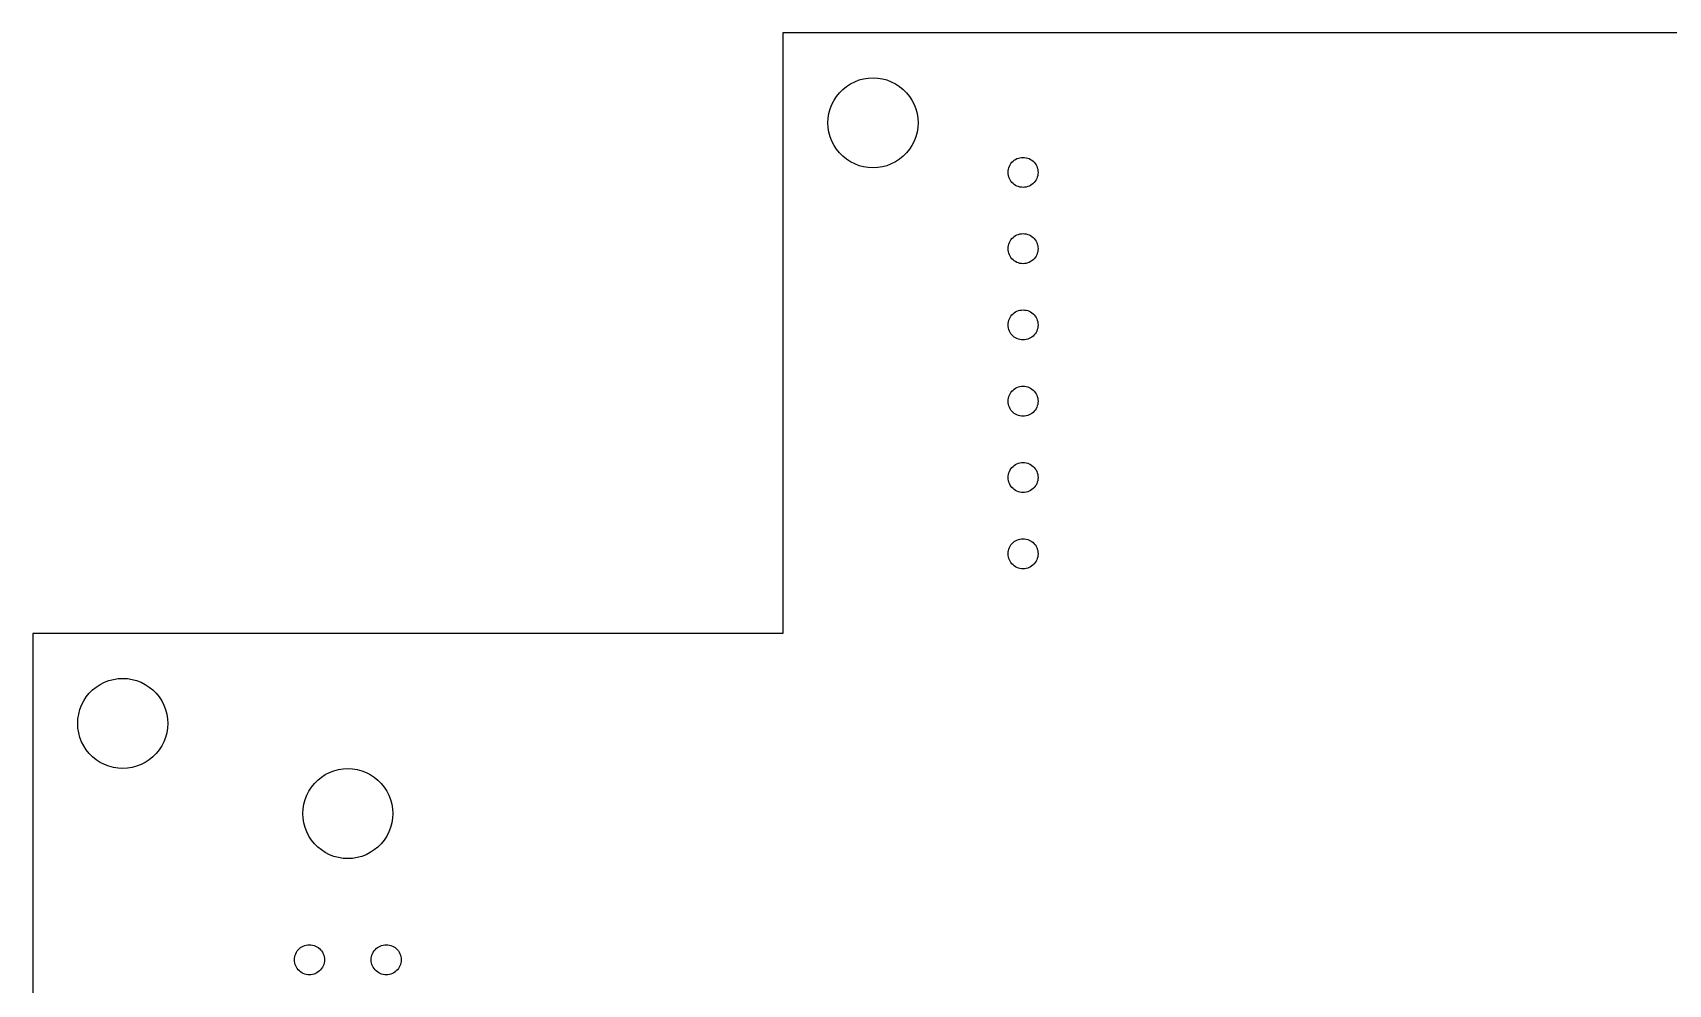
# Model space of a CAD drawing. Header units: metres. Extents: x -95 to 70, y -82 to 45.
# Drawn here: x -95 to -40.5, y 13.3 to 45 of the extents above; entities that cross this region are included whole.
import ezdxf

# ---------------------------------------------------------------- set-up
doc = ezdxf.new("R2010")
doc.units = ezdxf.units.M

msp = doc.modelspace()

# ---------------------------------------------------------------- linework, layer by layer
for p, q in [((70, 45), (-70, 45)), ((-70, 45), (-70, 25)), ((-68.1147, 43.0037), (-68.0037, 43.1147)), ((-68.0037, 43.1147), (-67.8817, 43.2135)), ((-67.8817, 43.2135), (-67.75, 43.299)), ((-67.75, 43.299), (-67.6101, 43.3703)), ((-67.6101, 43.3703), (-67.4635, 43.4266)), ((-67.4635, 43.4266), (-67.3119, 43.4672)), ((-67.3119, 43.4672), (-67.1568, 43.4918)), ((-67.1568, 43.4918), (-67, 43.5)), ((-67, 43.5), (-66.8432, 43.4918)), ((-66.8432, 43.4918), (-66.6881, 43.4672)), ((-66.6881, 43.4672), (-66.5365, 43.4266)), ((-66.5365, 43.4266), (-66.3899, 43.3703)), ((-66.3899, 43.3703), (-66.25, 43.299)), ((-66.25, 43.299), (-66.1183, 43.2135)), ((-66.1183, 43.2135), (-65.9963, 43.1147)), ((-65.9963, 43.1147), (-65.8853, 43.0037)), ((-68.4266, 42.4635), (-68.3703, 42.6101)), ((-68.3703, 42.6101), (-68.299, 42.75)), ((-68.299, 42.75), (-68.2135, 42.8817)), ((-68.2135, 42.8817), (-68.1147, 43.0037)), ((-65.8853, 43.0037), (-65.7865, 42.8817)), ((-65.7865, 42.8817), (-65.701, 42.75)), ((-65.701, 42.75), (-65.6297, 42.6101)), ((-65.6297, 42.6101), (-65.5734, 42.4635)), ((-68.5, 42), (-68.4918, 42.1568)), ((-68.4918, 41.8432), (-68.5, 42)), ((-68.4918, 42.1568), (-68.4672, 42.3119)), ((-68.4672, 42.3119), (-68.4266, 42.4635)), ((-65.5734, 42.4635), (-65.5328, 42.3119)), ((-65.5328, 42.3119), (-65.5082, 42.1568)), ((-65.5082, 42.1568), (-65.5, 42)), ((-65.5, 42), (-65.5082, 41.8432)), ((-68.4672, 41.6881), (-68.4918, 41.8432)), ((-68.4266, 41.5365), (-68.4672, 41.6881)), ((-68.3703, 41.3899), (-68.4266, 41.5365)), ((-65.5734, 41.5365), (-65.6297, 41.3899)), ((-65.5328, 41.6881), (-65.5734, 41.5365)), ((-65.5082, 41.8432), (-65.5328, 41.6881)), ((-68.299, 41.25), (-68.3703, 41.3899)), ((-68.2135, 41.1183), (-68.299, 41.25)), ((-68.1147, 40.9963), (-68.2135, 41.1183)), ((-68.0037, 40.8853), (-68.1147, 40.9963)), ((-67.8817, 40.7865), (-68.0037, 40.8853)), ((-65.9963, 40.8853), (-66.1183, 40.7865)), ((-65.8853, 40.9963), (-65.9963, 40.8853)), ((-65.7865, 41.1183), (-65.8853, 40.9963)), ((-65.701, 41.25), (-65.7865, 41.1183)), ((-65.6297, 41.3899), (-65.701, 41.25)), ((-67.75, 40.701), (-67.8817, 40.7865)), ((-67.6101, 40.6297), (-67.75, 40.701)), ((-67.4635, 40.5734), (-67.6101, 40.6297)), ((-67.3119, 40.5328), (-67.4635, 40.5734)), ((-67.1568, 40.5082), (-67.3119, 40.5328)), ((-67, 40.5), (-67.1568, 40.5082)), ((-66.8432, 40.5082), (-67, 40.5)), ((-66.6881, 40.5328), (-66.8432, 40.5082)), ((-66.5365, 40.5734), (-66.6881, 40.5328)), ((-66.3899, 40.6297), (-66.5365, 40.5734)), ((-66.25, 40.701), (-66.3899, 40.6297)), ((-66.1183, 40.7865), (-66.25, 40.701)), ((-62.5, 40.35), (-62.4973, 40.4023)), ((-62.4973, 40.2977), (-62.5, 40.35)), ((-62.4973, 40.4023), (-62.4891, 40.4539)), ((-62.4891, 40.4539), (-62.4755, 40.5045)), ((-62.4755, 40.5045), (-62.4568, 40.5534)), ((-62.4568, 40.5534), (-62.433, 40.6)), ((-62.433, 40.6), (-62.4045, 40.6439)), ((-62.4045, 40.6439), (-62.3716, 40.6846)), ((-62.3716, 40.6846), (-62.3346, 40.7216)), ((-62.3346, 40.7216), (-62.2939, 40.7545)), ((-62.2939, 40.7545), (-62.25, 40.783)), ((-62.25, 40.783), (-62.2034, 40.8068)), ((-62.2034, 40.8068), (-62.1545, 40.8255)), ((-62.1545, 40.8255), (-62.1039, 40.8391)), ((-62.1039, 40.8391), (-62.0523, 40.8472)), ((-62.0523, 40.8472), (-62, 40.85)), ((-62, 40.85), (-61.9477, 40.8472)), ((-61.9477, 40.8472), (-61.8961, 40.8391)), ((-61.8961, 40.8391), (-61.8455, 40.8255)), ((-61.8455, 40.8255), (-61.7966, 40.8068)), ((-61.7966, 40.8068), (-61.75, 40.783)), ((-61.75, 40.783), (-61.7061, 40.7545)), ((-61.7061, 40.7545), (-61.6654, 40.7216)), ((-61.6654, 40.7216), (-61.6284, 40.6846)), ((-61.6284, 40.6846), (-61.5955, 40.6439)), ((-61.5955, 40.6439), (-61.567, 40.6)), ((-61.567, 40.6), (-61.5432, 40.5534)), ((-61.5432, 40.5534), (-61.5245, 40.5045)), ((-61.5245, 40.5045), (-61.5109, 40.4539)), ((-61.5109, 40.4539), (-61.5027, 40.4023)), ((-61.5027, 40.4023), (-61.5, 40.35)), ((-61.5, 40.35), (-61.5027, 40.2977)), ((-62.4891, 40.246), (-62.4973, 40.2977)), ((-62.4755, 40.1955), (-62.4891, 40.246)), ((-62.4568, 40.1466), (-62.4755, 40.1955)), ((-62.433, 40.1), (-62.4568, 40.1466)), ((-62.4045, 40.0561), (-62.433, 40.1)), ((-62.3716, 40.0154), (-62.4045, 40.0561)), ((-62.3346, 39.9784), (-62.3716, 40.0154)), ((-62.2939, 39.9455), (-62.3346, 39.9784)), ((-62.25, 39.917), (-62.2939, 39.9455)), ((-62.2034, 39.8932), (-62.25, 39.917)), ((-62.1545, 39.8745), (-62.2034, 39.8932)), ((-62.1039, 39.8609), (-62.1545, 39.8745)), ((-62.0523, 39.8527), (-62.1039, 39.8609)), ((-62, 39.85), (-62.0523, 39.8527)), ((-61.9477, 39.8527), (-62, 39.85)), ((-61.8961, 39.8609), (-61.9477, 39.8527)), ((-61.8455, 39.8745), (-61.8961, 39.8609)), ((-61.7966, 39.8932), (-61.8455, 39.8745)), ((-61.75, 39.917), (-61.7966, 39.8932)), ((-61.7061, 39.9455), (-61.75, 39.917)), ((-61.6654, 39.9784), (-61.7061, 39.9455)), ((-61.6284, 40.0154), (-61.6654, 39.9784)), ((-61.5955, 40.0561), (-61.6284, 40.0154)), ((-61.567, 40.1), (-61.5955, 40.0561)), ((-61.5432, 40.1466), (-61.567, 40.1)), ((-61.5245, 40.1955), (-61.5432, 40.1466)), ((-61.5109, 40.246), (-61.5245, 40.1955)), ((-61.5027, 40.2977), (-61.5109, 40.246)), ((-62.3716, 38.1445), (-62.3346, 38.1816)), ((-62.3346, 38.1816), (-62.2939, 38.2145)), ((-62.2939, 38.2145), (-62.25, 38.243)), ((-62.25, 38.243), (-62.2034, 38.2668)), ((-62.2034, 38.2668), (-62.1545, 38.2855)), ((-62.1545, 38.2855), (-62.1039, 38.2991)), ((-62.1039, 38.2991), (-62.0523, 38.3073)), ((-62.0523, 38.3073), (-62, 38.31)), ((-62, 38.31), (-61.9477, 38.3073)), ((-61.9477, 38.3073), (-61.8961, 38.2991)), ((-61.8961, 38.2991), (-61.8455, 38.2855)), ((-61.8455, 38.2855), (-61.7966, 38.2668)), ((-61.7966, 38.2668), (-61.75, 38.243)), ((-61.75, 38.243), (-61.7061, 38.2145)), ((-61.7061, 38.2145), (-61.6654, 38.1816)), ((-61.6654, 38.1816), (-61.6284, 38.1445)), ((-62.5, 37.81), (-62.4973, 37.8622)), ((-62.4973, 37.7577), (-62.5, 37.81)), ((-62.4973, 37.8622), (-62.4891, 37.9139)), ((-62.4891, 37.706), (-62.4973, 37.7577)), ((-62.4891, 37.9139), (-62.4755, 37.9645)), ((-62.4755, 37.6555), (-62.4891, 37.706)), ((-62.4755, 37.9645), (-62.4568, 38.0134)), ((-62.4568, 37.6066), (-62.4755, 37.6555)), ((-62.4568, 38.0134), (-62.433, 38.06)), ((-62.433, 37.56), (-62.4568, 37.6066)), ((-62.433, 38.06), (-62.4045, 38.1039)), ((-62.4045, 38.1039), (-62.3716, 38.1445)), ((-61.6284, 38.1445), (-61.5955, 38.1039)), ((-61.5955, 38.1039), (-61.567, 38.06)), ((-61.567, 38.06), (-61.5432, 38.0134)), ((-61.5432, 37.6066), (-61.567, 37.56)), ((-61.5432, 38.0134), (-61.5245, 37.9645)), ((-61.5245, 37.6555), (-61.5432, 37.6066)), ((-61.5245, 37.9645), (-61.5109, 37.9139)), ((-61.5109, 37.706), (-61.5245, 37.6555)), ((-61.5109, 37.9139), (-61.5027, 37.8622)), ((-61.5027, 37.7577), (-61.5109, 37.706)), ((-61.5027, 37.8622), (-61.5, 37.81)), ((-61.5, 37.81), (-61.5027, 37.7577)), ((-62.4045, 37.5161), (-62.433, 37.56)), ((-62.3716, 37.4754), (-62.4045, 37.5161)), ((-62.3346, 37.4384), (-62.3716, 37.4754)), ((-62.2939, 37.4055), (-62.3346, 37.4384)), ((-62.25, 37.377), (-62.2939, 37.4055)), ((-62.2034, 37.3532), (-62.25, 37.377)), ((-62.1545, 37.3345), (-62.2034, 37.3532)), ((-62.1039, 37.3209), (-62.1545, 37.3345)), ((-62.0523, 37.3127), (-62.1039, 37.3209)), ((-62, 37.31), (-62.0523, 37.3127)), ((-61.9477, 37.3127), (-62, 37.31)), ((-61.8961, 37.3209), (-61.9477, 37.3127)), ((-61.8455, 37.3345), (-61.8961, 37.3209)), ((-61.7966, 37.3532), (-61.8455, 37.3345)), ((-61.75, 37.377), (-61.7966, 37.3532)), ((-61.7061, 37.4055), (-61.75, 37.377)), ((-61.6654, 37.4384), (-61.7061, 37.4055)), ((-61.6284, 37.4754), (-61.6654, 37.4384)), ((-61.5955, 37.5161), (-61.6284, 37.4754)), ((-61.567, 37.56), (-61.5955, 37.5161)), ((-62.4755, 35.4245), (-62.4568, 35.4734)), ((-62.4568, 35.4734), (-62.433, 35.52)), ((-62.433, 35.52), (-62.4045, 35.5639)), ((-62.4045, 35.5639), (-62.3716, 35.6046)), ((-62.3716, 35.6046), (-62.3346, 35.6416)), ((-62.3346, 35.6416), (-62.2939, 35.6745)), ((-62.2939, 35.6745), (-62.25, 35.703)), ((-62.25, 35.703), (-62.2034, 35.7268)), ((-62.2034, 35.7268), (-62.1545, 35.7455)), ((-62.1545, 35.7455), (-62.1039, 35.7591)), ((-62.1039, 35.7591), (-62.0523, 35.7672)), ((-62.0523, 35.7672), (-62, 35.77)), ((-62, 35.77), (-61.9477, 35.7672)), ((-61.9477, 35.7672), (-61.8961, 35.7591)), ((-61.8961, 35.7591), (-61.8455, 35.7455)), ((-61.8455, 35.7455), (-61.7966, 35.7268)), ((-61.7966, 35.7268), (-61.75, 35.703)), ((-61.75, 35.703), (-61.7061, 35.6745)), ((-61.7061, 35.6745), (-61.6654, 35.6416)), ((-61.6654, 35.6416), (-61.6284, 35.6046)), ((-61.6284, 35.6046), (-61.5955, 35.5639)), ((-61.5955, 35.5639), (-61.567, 35.52)), ((-61.567, 35.52), (-61.5432, 35.4734)), ((-61.5432, 35.4734), (-61.5245, 35.4245)), ((-62.5, 35.27), (-62.4973, 35.3223)), ((-62.4973, 35.2177), (-62.5, 35.27)), ((-62.4973, 35.3223), (-62.4891, 35.3739)), ((-62.4891, 35.166), (-62.4973, 35.2177)), ((-62.4891, 35.3739), (-62.4755, 35.4245)), ((-62.4755, 35.1155), (-62.4891, 35.166)), ((-62.4568, 35.0666), (-62.4755, 35.1155)), ((-62.433, 35.02), (-62.4568, 35.0666)), ((-62.4045, 34.9761), (-62.433, 35.02)), ((-62.3716, 34.9354), (-62.4045, 34.9761)), ((-62.3346, 34.8984), (-62.3716, 34.9354)), ((-62.2939, 34.8655), (-62.3346, 34.8984)), ((-61.6654, 34.8984), (-61.7061, 34.8655)), ((-61.6284, 34.9354), (-61.6654, 34.8984)), ((-61.5955, 34.9761), (-61.6284, 34.9354)), ((-61.567, 35.02), (-61.5955, 34.9761)), ((-61.5432, 35.0666), (-61.567, 35.02)), ((-61.5245, 35.1155), (-61.5432, 35.0666)), ((-61.5245, 35.4245), (-61.5109, 35.3739)), ((-61.5109, 35.166), (-61.5245, 35.1155)), ((-61.5109, 35.3739), (-61.5027, 35.3223)), ((-61.5027, 35.2177), (-61.5109, 35.166)), ((-61.5027, 35.3223), (-61.5, 35.27)), ((-61.5, 35.27), (-61.5027, 35.2177)), ((-62.25, 34.837), (-62.2939, 34.8655)), ((-62.2034, 34.8132), (-62.25, 34.837)), ((-62.1545, 34.7945), (-62.2034, 34.8132)), ((-62.1039, 34.7809), (-62.1545, 34.7945)), ((-62.0523, 34.7727), (-62.1039, 34.7809)), ((-62, 34.77), (-62.0523, 34.7727)), ((-61.9477, 34.7727), (-62, 34.77)), ((-61.8961, 34.7809), (-61.9477, 34.7727)), ((-61.8455, 34.7945), (-61.8961, 34.7809)), ((-61.7966, 34.8132), (-61.8455, 34.7945)), ((-61.75, 34.837), (-61.7966, 34.8132)), ((-61.7061, 34.8655), (-61.75, 34.837)), ((-62.5, 32.73), (-62.4973, 32.7823)), ((-62.4973, 32.6777), (-62.5, 32.73)), ((-62.4973, 32.7823), (-62.4891, 32.834)), ((-62.4891, 32.834), (-62.4755, 32.8845)), ((-62.4755, 32.8845), (-62.4568, 32.9334)), ((-62.4568, 32.9334), (-62.433, 32.98)), ((-62.433, 32.98), (-62.4045, 33.0239)), ((-62.4045, 33.0239), (-62.3716, 33.0646)), ((-62.3716, 33.0646), (-62.3346, 33.1016)), ((-62.3346, 33.1016), (-62.2939, 33.1345)), ((-62.2939, 33.1345), (-62.25, 33.163)), ((-62.25, 33.163), (-62.2034, 33.1868)), ((-62.2034, 33.1868), (-62.1545, 33.2055)), ((-62.1545, 33.2055), (-62.1039, 33.2191)), ((-62.1039, 33.2191), (-62.0523, 33.2273)), ((-62.0523, 33.2273), (-62, 33.23)), ((-62, 33.23), (-61.9477, 33.2273)), ((-61.9477, 33.2273), (-61.8961, 33.2191)), ((-61.8961, 33.2191), (-61.8455, 33.2055)), ((-61.8455, 33.2055), (-61.7966, 33.1868)), ((-61.7966, 33.1868), (-61.75, 33.163)), ((-61.75, 33.163), (-61.7061, 33.1345)), ((-61.7061, 33.1345), (-61.6654, 33.1016)), ((-61.6654, 33.1016), (-61.6284, 33.0646)), ((-61.6284, 33.0646), (-61.5955, 33.0239)), ((-61.5955, 33.0239), (-61.567, 32.98)), ((-61.567, 32.98), (-61.5432, 32.9334)), ((-61.5432, 32.9334), (-61.5245, 32.8845)), ((-61.5245, 32.8845), (-61.5109, 32.834)), ((-61.5109, 32.834), (-61.5027, 32.7823)), ((-61.5027, 32.7823), (-61.5, 32.73)), ((-61.5, 32.73), (-61.5027, 32.6777)), ((-62.4891, 32.6261), (-62.4973, 32.6777)), ((-62.4755, 32.5755), (-62.4891, 32.6261)), ((-62.4568, 32.5266), (-62.4755, 32.5755)), ((-62.433, 32.48), (-62.4568, 32.5266)), ((-62.4045, 32.4361), (-62.433, 32.48)), ((-62.3716, 32.3954), (-62.4045, 32.4361)), ((-62.3346, 32.3584), (-62.3716, 32.3954)), ((-62.2939, 32.3255), (-62.3346, 32.3584)), ((-62.25, 32.297), (-62.2939, 32.3255)), ((-62.2034, 32.2732), (-62.25, 32.297)), ((-62.1545, 32.2545), (-62.2034, 32.2732)), ((-62.1039, 32.2409), (-62.1545, 32.2545)), ((-62.0523, 32.2327), (-62.1039, 32.2409)), ((-62, 32.23), (-62.0523, 32.2327)), ((-61.9477, 32.2327), (-62, 32.23)), ((-61.8961, 32.2409), (-61.9477, 32.2327)), ((-61.8455, 32.2545), (-61.8961, 32.2409)), ((-61.7966, 32.2732), (-61.8455, 32.2545)), ((-61.75, 32.297), (-61.7966, 32.2732)), ((-61.7061, 32.3255), (-61.75, 32.297)), ((-61.6654, 32.3584), (-61.7061, 32.3255)), ((-61.6284, 32.3954), (-61.6654, 32.3584)), ((-61.5955, 32.4361), (-61.6284, 32.3954)), ((-61.567, 32.48), (-61.5955, 32.4361)), ((-61.5432, 32.5266), (-61.567, 32.48)), ((-61.5245, 32.5755), (-61.5432, 32.5266)), ((-61.5109, 32.6261), (-61.5245, 32.5755)), ((-61.5027, 32.6777), (-61.5109, 32.6261)), ((-62.4045, 30.4839), (-62.3716, 30.5246)), ((-62.3716, 30.5246), (-62.3346, 30.5616)), ((-62.3346, 30.5616), (-62.2939, 30.5945)), ((-62.2939, 30.5945), (-62.25, 30.623)), ((-62.25, 30.623), (-62.2034, 30.6468)), ((-62.2034, 30.6468), (-62.1545, 30.6655)), ((-62.1545, 30.6655), (-62.1039, 30.6791)), ((-62.1039, 30.6791), (-62.0523, 30.6873)), ((-62.0523, 30.6873), (-62, 30.69)), ((-62, 30.69), (-61.9477, 30.6873)), ((-61.9477, 30.6873), (-61.8961, 30.6791)), ((-61.8961, 30.6791), (-61.8455, 30.6655)), ((-61.8455, 30.6655), (-61.7966, 30.6468)), ((-61.7966, 30.6468), (-61.75, 30.623)), ((-61.75, 30.623), (-61.7061, 30.5945)), ((-61.7061, 30.5945), (-61.6654, 30.5616)), ((-61.6654, 30.5616), (-61.6284, 30.5246)), ((-61.6284, 30.5246), (-61.5955, 30.4839)), ((-62.5, 30.19), (-62.4973, 30.2423)), ((-62.4973, 30.1377), (-62.5, 30.19)), ((-62.4973, 30.2423), (-62.4891, 30.294)), ((-62.4891, 30.086), (-62.4973, 30.1377)), ((-62.4891, 30.294), (-62.4755, 30.3445)), ((-62.4755, 30.0355), (-62.4891, 30.086)), ((-62.4755, 30.3445), (-62.4568, 30.3934)), ((-62.4568, 29.9866), (-62.4755, 30.0355)), ((-62.4568, 30.3934), (-62.433, 30.44)), ((-62.433, 29.94), (-62.4568, 29.9866)), ((-62.433, 30.44), (-62.4045, 30.4839)), ((-61.5955, 30.4839), (-61.567, 30.44)), ((-61.567, 30.44), (-61.5432, 30.3934)), ((-61.5432, 29.9866), (-61.567, 29.94)), ((-61.5432, 30.3934), (-61.5245, 30.3445)), ((-61.5245, 30.0355), (-61.5432, 29.9866)), ((-61.5245, 30.3445), (-61.5109, 30.294)), ((-61.5109, 30.086), (-61.5245, 30.0355)), ((-61.5109, 30.294), (-61.5027, 30.2423)), ((-61.5027, 30.1377), (-61.5109, 30.086)), ((-61.5027, 30.2423), (-61.5, 30.19)), ((-61.5, 30.19), (-61.5027, 30.1377)), ((-62.4045, 29.8961), (-62.433, 29.94)), ((-62.3716, 29.8554), (-62.4045, 29.8961)), ((-62.3346, 29.8184), (-62.3716, 29.8554)), ((-62.2939, 29.7855), (-62.3346, 29.8184)), ((-62.25, 29.757), (-62.2939, 29.7855)), ((-62.2034, 29.7332), (-62.25, 29.757)), ((-62.1545, 29.7145), (-62.2034, 29.7332)), ((-62.1039, 29.7009), (-62.1545, 29.7145)), ((-62.0523, 29.6927), (-62.1039, 29.7009)), ((-62, 29.69), (-62.0523, 29.6927)), ((-61.9477, 29.6927), (-62, 29.69)), ((-61.8961, 29.7009), (-61.9477, 29.6927)), ((-61.8455, 29.7145), (-61.8961, 29.7009)), ((-61.7966, 29.7332), (-61.8455, 29.7145)), ((-61.75, 29.757), (-61.7966, 29.7332)), ((-61.7061, 29.7855), (-61.75, 29.757)), ((-61.6654, 29.8184), (-61.7061, 29.7855)), ((-61.6284, 29.8554), (-61.6654, 29.8184)), ((-61.5955, 29.8961), (-61.6284, 29.8554)), ((-61.567, 29.94), (-61.5955, 29.8961)), ((-62.4891, 27.754), (-62.4755, 27.8045)), ((-62.4755, 27.8045), (-62.4568, 27.8534)), ((-62.4568, 27.8534), (-62.433, 27.9)), ((-62.433, 27.9), (-62.4045, 27.9439)), ((-62.4045, 27.9439), (-62.3716, 27.9846)), ((-62.3716, 27.9846), (-62.3346, 28.0216)), ((-62.3346, 28.0216), (-62.2939, 28.0545)), ((-62.2939, 28.0545), (-62.25, 28.083)), ((-62.25, 28.083), (-62.2034, 28.1068)), ((-62.2034, 28.1068), (-62.1545, 28.1255)), ((-62.1545, 28.1255), (-62.1039, 28.1391)), ((-62.1039, 28.1391), (-62.0523, 28.1473)), ((-62.0523, 28.1473), (-62, 28.15)), ((-62, 28.15), (-61.9477, 28.1473)), ((-61.9477, 28.1473), (-61.8961, 28.1391)), ((-61.8961, 28.1391), (-61.8455, 28.1255)), ((-61.8455, 28.1255), (-61.7966, 28.1068)), ((-61.7966, 28.1068), (-61.75, 28.083)), ((-61.75, 28.083), (-61.7061, 28.0545)), ((-61.7061, 28.0545), (-61.6654, 28.0216)), ((-61.6654, 28.0216), (-61.6284, 27.9846)), ((-61.6284, 27.9846), (-61.5955, 27.9439)), ((-61.5955, 27.9439), (-61.567, 27.9)), ((-61.567, 27.9), (-61.5432, 27.8534)), ((-61.5432, 27.8534), (-61.5245, 27.8045)), ((-61.5245, 27.8045), (-61.5109, 27.754)), ((-62.5, 27.65), (-62.4973, 27.7023)), ((-62.4973, 27.5977), (-62.5, 27.65)), ((-62.4973, 27.7023), (-62.4891, 27.754)), ((-62.4891, 27.5461), (-62.4973, 27.5977)), ((-62.4755, 27.4955), (-62.4891, 27.5461)), ((-62.4568, 27.4467), (-62.4755, 27.4955)), ((-62.433, 27.4), (-62.4568, 27.4467)), ((-62.4045, 27.3561), (-62.433, 27.4)), ((-62.3716, 27.3154), (-62.4045, 27.3561)), ((-62.3346, 27.2784), (-62.3716, 27.3154)), ((-62.2939, 27.2455), (-62.3346, 27.2784)), ((-61.6654, 27.2784), (-61.7061, 27.2455)), ((-61.6284, 27.3154), (-61.6654, 27.2784)), ((-61.5955, 27.3561), (-61.6284, 27.3154)), ((-61.567, 27.4), (-61.5955, 27.3561)), ((-61.5432, 27.4467), (-61.567, 27.4)), ((-61.5245, 27.4955), (-61.5432, 27.4467)), ((-61.5109, 27.5461), (-61.5245, 27.4955)), ((-61.5109, 27.754), (-61.5027, 27.7023)), ((-61.5027, 27.5977), (-61.5109, 27.5461)), ((-61.5027, 27.7023), (-61.5, 27.65)), ((-61.5, 27.65), (-61.5027, 27.5977)), ((-62.25, 27.217), (-62.2939, 27.2455)), ((-62.2034, 27.1932), (-62.25, 27.217)), ((-62.1545, 27.1745), (-62.2034, 27.1932)), ((-62.1039, 27.1609), (-62.1545, 27.1745)), ((-62.0523, 27.1528), (-62.1039, 27.1609)), ((-62, 27.15), (-62.0523, 27.1528)), ((-61.9477, 27.1528), (-62, 27.15)), ((-61.8961, 27.1609), (-61.9477, 27.1528)), ((-61.8455, 27.1745), (-61.8961, 27.1609)), ((-61.7966, 27.1932), (-61.8455, 27.1745)), ((-61.75, 27.217), (-61.7966, 27.1932)), ((-61.7061, 27.2455), (-61.75, 27.217)), ((-70, 25), (-95, 25)), ((-95, 25), (-95, -42)), ((-92.4635, 23.4266), (-92.3119, 23.4672)), ((-92.3119, 23.4672), (-92.1568, 23.4918)), ((-92.1568, 23.4918), (-92, 23.5)), ((-92, 23.5), (-91.8432, 23.4918)), ((-91.8432, 23.4918), (-91.6881, 23.4672)), ((-91.6881, 23.4672), (-91.5365, 23.4266)), ((-93.2135, 22.8817), (-93.1147, 23.0037)), ((-93.1147, 23.0037), (-93.0037, 23.1147)), ((-93.0037, 23.1147), (-92.8817, 23.2135)), ((-92.8817, 23.2135), (-92.75, 23.299)), ((-92.75, 23.299), (-92.6101, 23.3703)), ((-92.6101, 23.3703), (-92.4635, 23.4266)), ((-91.5365, 23.4266), (-91.3899, 23.3703)), ((-91.3899, 23.3703), (-91.25, 23.299)), ((-91.25, 23.299), (-91.1183, 23.2135)), ((-91.1183, 23.2135), (-90.9963, 23.1147)), ((-90.9963, 23.1147), (-90.8853, 23.0037)), ((-90.8853, 23.0037), (-90.7865, 22.8817)), ((-93.4672, 22.3119), (-93.4266, 22.4635)), ((-93.4266, 22.4635), (-93.3703, 22.6101)), ((-93.3703, 22.6101), (-93.299, 22.75)), ((-93.299, 22.75), (-93.2135, 22.8817)), ((-90.7865, 22.8817), (-90.701, 22.75)), ((-90.701, 22.75), (-90.6297, 22.6101)), ((-90.6297, 22.6101), (-90.5734, 22.4635)), ((-90.5734, 22.4635), (-90.5328, 22.3119)), ((-93.5, 22), (-93.4918, 22.1568)), ((-93.4918, 21.8432), (-93.5, 22)), ((-93.4918, 22.1568), (-93.4672, 22.3119)), ((-93.4672, 21.6881), (-93.4918, 21.8432)), ((-90.5328, 22.3119), (-90.5082, 22.1568)), ((-90.5082, 21.8432), (-90.5328, 21.6881)), ((-90.5082, 22.1568), (-90.5, 22)), ((-90.5, 22), (-90.5082, 21.8432)), ((-93.4266, 21.5365), (-93.4672, 21.6881)), ((-93.3703, 21.3899), (-93.4266, 21.5365)), ((-93.299, 21.25), (-93.3703, 21.3899)), ((-90.6297, 21.3899), (-90.701, 21.25)), ((-90.5734, 21.5365), (-90.6297, 21.3899)), ((-90.5328, 21.6881), (-90.5734, 21.5365)), ((-93.2135, 21.1183), (-93.299, 21.25)), ((-93.1147, 20.9963), (-93.2135, 21.1183)), ((-93.0037, 20.8853), (-93.1147, 20.9963)), ((-92.8817, 20.7865), (-93.0037, 20.8853)), ((-92.75, 20.701), (-92.8817, 20.7865)), ((-91.1183, 20.7865), (-91.25, 20.701)), ((-90.9963, 20.8853), (-91.1183, 20.7865)), ((-90.8853, 20.9963), (-90.9963, 20.8853)), ((-90.7865, 21.1183), (-90.8853, 20.9963)), ((-90.701, 21.25), (-90.7865, 21.1183)), ((-92.6101, 20.6297), (-92.75, 20.701)), ((-92.4635, 20.5734), (-92.6101, 20.6297)), ((-92.3119, 20.5328), (-92.4635, 20.5734)), ((-92.1568, 20.5082), (-92.3119, 20.5328)), ((-92, 20.5), (-92.1568, 20.5082)), ((-91.8432, 20.5082), (-92, 20.5)), ((-91.6881, 20.5328), (-91.8432, 20.5082)), ((-91.5365, 20.5734), (-91.6881, 20.5328)), ((-91.3899, 20.6297), (-91.5365, 20.5734)), ((-91.25, 20.701), (-91.3899, 20.6297)), ((-85.5037, 20.1147), (-85.3817, 20.2135)), ((-85.3817, 20.2135), (-85.25, 20.299)), ((-85.25, 20.299), (-85.1101, 20.3703)), ((-85.1101, 20.3703), (-84.9635, 20.4266)), ((-84.9635, 20.4266), (-84.8119, 20.4672)), ((-84.8119, 20.4672), (-84.6568, 20.4918)), ((-84.6568, 20.4918), (-84.5, 20.5)), ((-84.5, 20.5), (-84.3432, 20.4918)), ((-84.3432, 20.4918), (-84.1881, 20.4672)), ((-84.1881, 20.4672), (-84.0365, 20.4266)), ((-84.0365, 20.4266), (-83.8899, 20.3703)), ((-83.8899, 20.3703), (-83.75, 20.299)), ((-83.75, 20.299), (-83.6183, 20.2135)), ((-83.6183, 20.2135), (-83.4963, 20.1147)), ((-85.8703, 19.6101), (-85.799, 19.75)), ((-85.799, 19.75), (-85.7135, 19.8817)), ((-85.7135, 19.8817), (-85.6147, 20.0037)), ((-85.6147, 20.0037), (-85.5037, 20.1147)), ((-83.4963, 20.1147), (-83.3853, 20.0037)), ((-83.3853, 20.0037), (-83.2865, 19.8817)), ((-83.2865, 19.8817), (-83.201, 19.75)), ((-83.201, 19.75), (-83.1297, 19.6101)), ((-86, 19), (-85.9918, 19.1568)), ((-85.9918, 19.1568), (-85.9672, 19.3119)), ((-85.9672, 19.3119), (-85.9266, 19.4635)), ((-85.9266, 19.4635), (-85.8703, 19.6101)), ((-83.1297, 19.6101), (-83.0734, 19.4635)), ((-83.0734, 19.4635), (-83.0328, 19.3119)), ((-83.0328, 19.3119), (-83.0082, 19.1568)), ((-83.0082, 19.1568), (-83, 19)), ((-85.9918, 18.8432), (-86, 19)), ((-85.9672, 18.6881), (-85.9918, 18.8432)), ((-85.9266, 18.5365), (-85.9672, 18.6881)), ((-85.8703, 18.3899), (-85.9266, 18.5365)), ((-83.0734, 18.5365), (-83.1297, 18.3899)), ((-83.0328, 18.6881), (-83.0734, 18.5365)), ((-83.0082, 18.8432), (-83.0328, 18.6881)), ((-83, 19), (-83.0082, 18.8432)), ((-85.799, 18.25), (-85.8703, 18.3899)), ((-85.7135, 18.1183), (-85.799, 18.25)), ((-85.6147, 17.9963), (-85.7135, 18.1183)), ((-85.5037, 17.8853), (-85.6147, 17.9963)), ((-83.3853, 17.9963), (-83.4963, 17.8853)), ((-83.2865, 18.1183), (-83.3853, 17.9963)), ((-83.201, 18.25), (-83.2865, 18.1183)), ((-83.1297, 18.3899), (-83.201, 18.25)), ((-85.3817, 17.7865), (-85.5037, 17.8853)), ((-85.25, 17.701), (-85.3817, 17.7865)), ((-85.1101, 17.6297), (-85.25, 17.701)), ((-84.9635, 17.5734), (-85.1101, 17.6297)), ((-84.8119, 17.5328), (-84.9635, 17.5734)), ((-84.6568, 17.5082), (-84.8119, 17.5328)), ((-84.5, 17.5), (-84.6568, 17.5082)), ((-84.3432, 17.5082), (-84.5, 17.5)), ((-84.1881, 17.5328), (-84.3432, 17.5082)), ((-84.0365, 17.5734), (-84.1881, 17.5328)), ((-83.8899, 17.6297), (-84.0365, 17.5734)), ((-83.75, 17.701), (-83.8899, 17.6297)), ((-83.6183, 17.7865), (-83.75, 17.701)), ((-83.4963, 17.8853), (-83.6183, 17.7865)), ((-86.28, 14.13), (-86.2773, 14.1823)), ((-86.2773, 14.1823), (-86.2691, 14.2339)), ((-86.2691, 14.2339), (-86.2555, 14.2845)), ((-86.2555, 14.2845), (-86.2368, 14.3333)), ((-86.2368, 14.3333), (-86.213, 14.38)), ((-86.213, 14.38), (-86.1845, 14.4239)), ((-86.1845, 14.4239), (-86.1516, 14.4646)), ((-86.1516, 14.4646), (-86.1146, 14.5016)), ((-86.1146, 14.5016), (-86.0739, 14.5345)), ((-86.0739, 14.5345), (-86.03, 14.563)), ((-86.03, 14.563), (-85.9834, 14.5868)), ((-85.9834, 14.5868), (-85.9345, 14.6055)), ((-85.9345, 14.6055), (-85.8839, 14.619)), ((-85.8839, 14.619), (-85.8323, 14.6272)), ((-85.8323, 14.6272), (-85.78, 14.63)), ((-85.78, 14.63), (-85.7277, 14.6272)), ((-85.7277, 14.6272), (-85.6761, 14.619)), ((-85.6761, 14.619), (-85.6255, 14.6055)), ((-85.6255, 14.6055), (-85.5766, 14.5868)), ((-85.5766, 14.5868), (-85.53, 14.563)), ((-85.53, 14.563), (-85.4861, 14.5345)), ((-85.4861, 14.5345), (-85.4454, 14.5016)), ((-85.4454, 14.5016), (-85.4084, 14.4646)), ((-85.4084, 14.4646), (-85.3755, 14.4239)), ((-85.3755, 14.4239), (-85.347, 14.38)), ((-85.347, 14.38), (-85.3232, 14.3333)), ((-85.3232, 14.3333), (-85.3045, 14.2845)), ((-85.3045, 14.2845), (-85.2909, 14.2339)), ((-85.2909, 14.2339), (-85.2827, 14.1823)), ((-85.2827, 14.1823), (-85.28, 14.13)), ((-83.72, 14.13), (-83.7172, 14.1823)), ((-83.7172, 14.1823), (-83.709, 14.2339)), ((-83.709, 14.2339), (-83.6955, 14.2845)), ((-83.6955, 14.2845), (-83.6768, 14.3333)), ((-83.6768, 14.3333), (-83.653, 14.38)), ((-83.653, 14.38), (-83.6245, 14.4239)), ((-83.6245, 14.4239), (-83.5916, 14.4646)), ((-83.5916, 14.4646), (-83.5546, 14.5016)), ((-83.5546, 14.5016), (-83.5139, 14.5345)), ((-83.5139, 14.5345), (-83.47, 14.563)), ((-83.47, 14.563), (-83.4233, 14.5868)), ((-83.4233, 14.5868), (-83.3745, 14.6055)), ((-83.3745, 14.6055), (-83.3239, 14.619)), ((-83.3239, 14.619), (-83.2722, 14.6272)), ((-83.2722, 14.6272), (-83.22, 14.63)), ((-83.22, 14.63), (-83.1677, 14.6272)), ((-83.1677, 14.6272), (-83.116, 14.619)), ((-83.116, 14.619), (-83.0655, 14.6055)), ((-83.0655, 14.6055), (-83.0166, 14.5868)), ((-83.0166, 14.5868), (-82.97, 14.563)), ((-82.97, 14.563), (-82.9261, 14.5345)), ((-82.9261, 14.5345), (-82.8854, 14.5016)), ((-82.8854, 14.5016), (-82.8484, 14.4646)), ((-82.8484, 14.4646), (-82.8155, 14.4239)), ((-82.8155, 14.4239), (-82.787, 14.38)), ((-82.787, 14.38), (-82.7632, 14.3333)), ((-82.7632, 14.3333), (-82.7445, 14.2845)), ((-82.7445, 14.2845), (-82.7309, 14.2339)), ((-82.7309, 14.2339), (-82.7227, 14.1823)), ((-82.7227, 14.1823), (-82.72, 14.13)), ((-86.2773, 14.0777), (-86.28, 14.13)), ((-86.2691, 14.026), (-86.2773, 14.0777)), ((-86.2555, 13.9755), (-86.2691, 14.026)), ((-86.2368, 13.9266), (-86.2555, 13.9755)), ((-86.213, 13.88), (-86.2368, 13.9266)), ((-86.1845, 13.8361), (-86.213, 13.88)), ((-86.1516, 13.7954), (-86.1845, 13.8361)), ((-86.1146, 13.7584), (-86.1516, 13.7954)), ((-86.0739, 13.7255), (-86.1146, 13.7584)), ((-86.03, 13.697), (-86.0739, 13.7255)), ((-85.9834, 13.6732), (-86.03, 13.697)), ((-85.9345, 13.6545), (-85.9834, 13.6732)), ((-85.8839, 13.6409), (-85.9345, 13.6545)), ((-85.8323, 13.6327), (-85.8839, 13.6409)), ((-85.78, 13.63), (-85.8323, 13.6327)), ((-85.7277, 13.6327), (-85.78, 13.63)), ((-85.6761, 13.6409), (-85.7277, 13.6327)), ((-85.6255, 13.6545), (-85.6761, 13.6409)), ((-85.5766, 13.6732), (-85.6255, 13.6545)), ((-85.53, 13.697), (-85.5766, 13.6732)), ((-85.4861, 13.7255), (-85.53, 13.697)), ((-85.4454, 13.7584), (-85.4861, 13.7255)), ((-85.4084, 13.7954), (-85.4454, 13.7584)), ((-85.3755, 13.8361), (-85.4084, 13.7954)), ((-85.347, 13.88), (-85.3755, 13.8361)), ((-85.3232, 13.9266), (-85.347, 13.88)), ((-85.3045, 13.9755), (-85.3232, 13.9266)), ((-85.2909, 14.026), (-85.3045, 13.9755)), ((-85.2827, 14.0777), (-85.2909, 14.026)), ((-85.28, 14.13), (-85.2827, 14.0777)), ((-83.7172, 14.0777), (-83.72, 14.13)), ((-83.709, 14.026), (-83.7172, 14.0777)), ((-83.6955, 13.9755), (-83.709, 14.026)), ((-83.6768, 13.9266), (-83.6955, 13.9755)), ((-83.653, 13.88), (-83.6768, 13.9266)), ((-83.6245, 13.8361), (-83.653, 13.88)), ((-83.5916, 13.7954), (-83.6245, 13.8361)), ((-83.5546, 13.7584), (-83.5916, 13.7954)), ((-83.5139, 13.7255), (-83.5546, 13.7584)), ((-83.47, 13.697), (-83.5139, 13.7255)), ((-83.4233, 13.6732), (-83.47, 13.697)), ((-83.3745, 13.6545), (-83.4233, 13.6732)), ((-83.3239, 13.6409), (-83.3745, 13.6545)), ((-83.2722, 13.6327), (-83.3239, 13.6409)), ((-83.22, 13.63), (-83.2722, 13.6327)), ((-83.1677, 13.6327), (-83.22, 13.63)), ((-83.116, 13.6409), (-83.1677, 13.6327)), ((-83.0655, 13.6545), (-83.116, 13.6409)), ((-83.0166, 13.6732), (-83.0655, 13.6545)), ((-82.97, 13.697), (-83.0166, 13.6732)), ((-82.9261, 13.7255), (-82.97, 13.697)), ((-82.8854, 13.7584), (-82.9261, 13.7255)), ((-82.8484, 13.7954), (-82.8854, 13.7584)), ((-82.8155, 13.8361), (-82.8484, 13.7954)), ((-82.787, 13.88), (-82.8155, 13.8361)), ((-82.7632, 13.9266), (-82.787, 13.88)), ((-82.7445, 13.9755), (-82.7632, 13.9266)), ((-82.7309, 14.026), (-82.7445, 13.9755)), ((-82.7227, 14.0777), (-82.7309, 14.026)), ((-82.72, 14.13), (-82.7227, 14.0777))]:
    msp.add_line(p, q)

doc.saveas('drawing.dxf')
